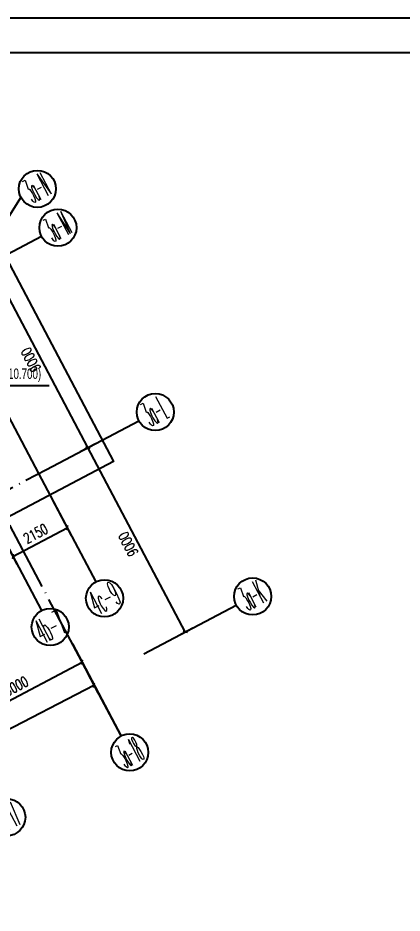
# Model space of a CAD drawing. Extents: x -803796 to -501762, y -1479216 to -846035.
# Drawn here: x -557870 to -541295, y -1241982 to -1203336 of the extents above; entities that cross this region are included whole.
import ezdxf
from ezdxf.enums import TextEntityAlignment as Align

# ---------------------------------------------------------------- set-up
doc = ezdxf.new("R2010")
doc.units = 0
doc.header["$LTSCALE"] = 1500
doc.linetypes.add('DOTE', pattern=[2.42, 2, -0.2, 0.02, -0.2])
doc.layers.get('0').update_dxf_attribs({"linetype": 'CONTINUOUS'})
doc.layers.get('Defpoints').update_dxf_attribs({"linetype": 'CONTINUOUS'})
for name, color, linetype in [('BORDER', 7, 'CONTINUOUS'), ('DOTE', 250, 'DOTE'), ('P-TAG', 3, 'CONTINUOUS'), ('STPM_SBEAM_NUM', 7, 'CONTINUOUS'), ('XAR-GRID-03区-FP02$0$AXIS', 3, 'CONTINUOUS'), ('XAR-GRID-03区-FP02$0$PUB_DIM', 3, 'CONTINUOUS'), ('XREF-GRID-04区$0$AXIS', 3, 'CONTINUOUS')]:
    doc.layers.add(name, color=color, linetype=linetype)
doc.styles.add('TSSD_Label', font='tj03-romans1.shx', dxfattribs={"width": 0.7, "bigfont": 'hztxt.shx'})
doc.styles.add('XAR-GRID-03区-FP02$0$_TCH_AXIS', font='COMPLEX', dxfattribs={"bigfont": 'GBCBIG'})
doc.styles.add('XAR-GRID-03区-FP02$0$_TCH_DIM_T3', font='SIMPLEX', dxfattribs={"width": 0.705882, "bigfont": 'GBCBIG'})
doc.styles.add('XREF-GRID-04区$0$_TCH_AXIS', font='COMPLEX', dxfattribs={"bigfont": 'GBCBIG'})
doc.styles.add('XREF-GRID-04区$0$_TCH_DIM_T3', font='SIMPLEX', dxfattribs={"width": 0.705882, "bigfont": 'GBCBIG'})
doc.dimstyles.new('XAR-GRID-03区-FP02$0$_TCH_ARCH&&150', dxfattribs={"dimtxt": 446.25, "dimasz": 150, "dimexe": 375, "dimexo": 450, "dimgap": 189.375, "dimtad": 1, "dimdec": 0, "dimzin": 0, "dimdsep": 46, "dimtxsty": 'XAR-GRID-03区-FP02$0$_TCH_DIM_T3', "dimblk": 'XAR-GRID-03区-FP02$0$_ArchTick', "dimcen": 0.09, "dimclrt": 7, "dimazin": 2, "dimtfac": 1, "dimtdec": 0, "dimtix": 1, "dimtmove": 2, "dimatfit": 3, "dimfxl": 1, "dimtolj": 1, "dimtzin": 0, "dimarcsym": 0})
doc.dimstyles.new('XREF-GRID-04区$0$_TCH_ARCH&&150', dxfattribs={"dimtxt": 446.25, "dimasz": 150, "dimexe": 375, "dimexo": 450, "dimgap": 189.375, "dimtad": 1, "dimdec": 0, "dimzin": 0, "dimdsep": 46, "dimtxsty": 'XREF-GRID-04区$0$_TCH_DIM_T3', "dimblk": 'XREF-GRID-04区$0$_ArchTick', "dimcen": 0.09, "dimclrt": 7, "dimazin": 2, "dimtfac": 1, "dimtdec": 0, "dimtix": 1, "dimtmove": 2, "dimatfit": 3, "dimfxl": 1, "dimtolj": 1, "dimtzin": 0, "dimarcsym": 0})

# ---------------------------------------------------------------- blocks, each defined once
blk = doc.blocks.new('XREF-GRID-04区$0$_ArchTick')
at = {"color": 0, "linetype": 'ByBlock', "const_width": 0.4}
blk.add_lwpolyline([(-0.5, -0.5), (0.5, 0.5)], dxfattribs=at)
blk = doc.blocks.new('*D629')
at = {"layer": 'Defpoints', "color": 0, "transparency": 16777216}
for p in [(-556613, -1223695), (-558958, -1224932), (-555741, -1225346)]:
    blk.add_point(p, dxfattribs=at)
at = {"layer": 'P-TAG', "color": 0, "lineweight": -2, "transparency": 16777216}
for p, q in [((-556403, -1224093), (-555566, -1225678)), ((-558748, -1225330), (-557911, -1226916)), ((-558086, -1226584), (-555741, -1225346))]:
    blk.add_line(p, q, dxfattribs=at)
at = {"layer": 'P-TAG', "color": 0, "lineweight": -2, "transparency": 16777216, "xscale": 150, "yscale": 150, "zscale": 150}
for p, rotation in [((-555741, -1225346), 27.82624507873286), ((-558086, -1226584), 207.8262450787328)]:
    blk.add_blockref('XREF-GRID-04区$0$_ArchTick', p, dxfattribs=dict(at, rotation=rotation))
at = {"layer": 'P-TAG', "color": 7, "transparency": 16777216, "insert": (-557106, -1225600), "char_height": 446.2, "attachment_point": 5, "rotation": 27.8262, "style": 'XREF-GRID-04区$0$_TCH_DIM_T3'}
blk.add_mtext('\\A1;2150', dxfattribs=at)
blk = doc.blocks.new('XAR-GRID-03区-FP02$0$_ArchTick')
at = {"color": 0, "linetype": 'ByBlock', "const_width": 0.4}
blk.add_lwpolyline([(-0.5, -0.5), (0.5, 0.5)], dxfattribs=at)
blk = doc.blocks.new('*D630')
at = {"layer": 'Defpoints', "color": 0, "transparency": 16777216}
for p in [(-555532, -1230331), (-554594, -1232144), (-566191, -1235843)]:
    blk.add_point(p, dxfattribs=at)
at = {"layer": 'XAR-GRID-03区-FP02$0$PUB_DIM', "color": 0, "lineweight": -2, "transparency": 16777216}
for p, q in [((-555325, -1230731), (-554422, -1232478)), ((-565253, -1237657), (-554594, -1232144)), ((-565985, -1236243), (-565081, -1237990))]:
    blk.add_line(p, q, dxfattribs=at)
at = {"layer": 'XAR-GRID-03区-FP02$0$PUB_DIM', "color": 0, "lineweight": -2, "transparency": 16777216, "xscale": 150, "yscale": 150, "zscale": 150}
for p, rotation in [((-554594, -1232144), 27.3445204704592), ((-565253, -1237657), 207.3445204704591)]:
    blk.add_blockref('XAR-GRID-03区-FP02$0$_ArchTick', p, dxfattribs=dict(at, rotation=rotation))
at = {"layer": 'XAR-GRID-03区-FP02$0$PUB_DIM', "color": 7, "transparency": 16777216, "insert": (-560111, -1234508), "char_height": 446.2, "attachment_point": 5, "rotation": 27.8262, "style": 'XAR-GRID-03区-FP02$0$_TCH_DIM_T3'}
blk.add_mtext('\\A1;12000', dxfattribs=at)
blk = doc.blocks.new('*D632')
at = {"layer": 'Defpoints', "color": 0, "transparency": 16777216}
for p in [(-559050, -1213925), (-559778, -1214309), (-555576, -1222268)]:
    blk.add_point(p, dxfattribs=at)
at = {"layer": 'XAR-GRID-03区-FP02$0$PUB_DIM', "color": 0, "lineweight": -2, "transparency": 16777216}
for p, q in [((-559380, -1214099), (-558719, -1213750)), ((-554849, -1221884), (-559050, -1213925)), ((-555179, -1222058), (-554518, -1221709))]:
    blk.add_line(p, q, dxfattribs=at)
at = {"layer": 'XAR-GRID-03区-FP02$0$PUB_DIM', "color": 0, "lineweight": -2, "transparency": 16777216, "xscale": 150, "yscale": 150, "zscale": 150}
for p, rotation in [((-559050, -1213925), 117.8262450808421), ((-554849, -1221884), 297.8262450808421)]:
    blk.add_blockref('XAR-GRID-03区-FP02$0$_ArchTick', p, dxfattribs=dict(at, rotation=rotation))
at = {"layer": 'XAR-GRID-03区-FP02$0$PUB_DIM', "color": 7, "transparency": 16777216, "insert": (-557315, -1218097), "char_height": 446.2, "attachment_point": 5, "rotation": 117.8262, "style": 'XAR-GRID-03区-FP02$0$_TCH_DIM_T3'}
blk.add_mtext('\\A1;9000', dxfattribs=at)
blk = doc.blocks.new('*D633')
at = {"layer": 'Defpoints', "color": 0, "transparency": 16777216}
for p in [(-554849, -1221884), (-555576, -1222268), (-551375, -1230228)]:
    blk.add_point(p, dxfattribs=at)
at = {"layer": 'XAR-GRID-03区-FP02$0$PUB_DIM', "color": 0, "lineweight": -2, "transparency": 16777216}
for p, q in [((-555179, -1222058), (-554518, -1221709)), ((-550648, -1229844), (-554849, -1221884)), ((-550977, -1230018), (-550317, -1229669))]:
    blk.add_line(p, q, dxfattribs=at)
at = {"layer": 'XAR-GRID-03区-FP02$0$PUB_DIM', "color": 0, "lineweight": -2, "transparency": 16777216, "xscale": 150, "yscale": 150, "zscale": 150}
for p, rotation in [((-554849, -1221884), 117.8262450807636), ((-550648, -1229844), 297.8262450807635)]:
    blk.add_blockref('XAR-GRID-03区-FP02$0$_ArchTick', p, dxfattribs=dict(at, rotation=rotation))
at = {"layer": 'XAR-GRID-03区-FP02$0$PUB_DIM', "color": 7, "transparency": 16777216, "insert": (-553114, -1226057), "char_height": 446.2, "attachment_point": 5, "rotation": 117.8262, "style": 'XAR-GRID-03区-FP02$0$_TCH_DIM_T3'}
blk.add_mtext('\\A1;9000', dxfattribs=at)
blk = doc.blocks.new('*D635')
at = {"layer": 'Defpoints', "color": 0, "transparency": 16777216}
for p in [(-555518, -1230358), (-555100, -1231148), (-560824, -1233159)]:
    blk.add_point(p, dxfattribs=at)
at = {"layer": 'XAR-GRID-03区-FP02$0$PUB_DIM', "color": 0, "lineweight": -2, "transparency": 16777216}
for p, q in [((-555308, -1230756), (-554925, -1231480)), ((-560407, -1233949), (-555100, -1231148)), ((-560614, -1233557), (-560232, -1234281))]:
    blk.add_line(p, q, dxfattribs=at)
at = {"layer": 'XAR-GRID-03区-FP02$0$PUB_DIM', "color": 0, "lineweight": -2, "transparency": 16777216, "xscale": 150, "yscale": 150, "zscale": 150}
for p, rotation in [((-555100, -1231148), 27.82624507848617), ((-560407, -1233949), 207.8262450784861)]:
    blk.add_blockref('XAR-GRID-03区-FP02$0$_ArchTick', p, dxfattribs=dict(at, rotation=rotation))
at = {"layer": 'XAR-GRID-03区-FP02$0$PUB_DIM', "color": 7, "transparency": 16777216, "insert": (-557946, -1232184), "char_height": 446.2, "attachment_point": 5, "rotation": 27.8262, "style": 'XAR-GRID-03区-FP02$0$_TCH_DIM_T3'}
blk.add_mtext('\\A1;6000', dxfattribs=at)

msp = doc.modelspace()

# ---------------------------------------------------------------- linework, layer by layer
msp.add_line((-560066.7, -1219205.6), (-556528.4, -1219205.6))
msp.add_lwpolyline([(-576766.9, -1217949.4), (-560636.8, -1209435.5), (-553747.2, -1222488.2), (-569877.3, -1231002.1)], close=True)
at = {"layer": 'BORDER', "elevation": -3.1}
msp.add_lwpolyline([(-590861.8, -1266335.8), (-590861.8, -1203335.8), (-501761.8, -1203335.8), (-501761.8, -1266335.8)], close=True, dxfattribs=at)
at = {"layer": 'BORDER', "const_width": 75, "elevation": -3.1}
msp.add_lwpolyline([(-587111.8, -1264835.8), (-587111.8, -1204835.8), (-503261.8, -1204835.8), (-503261.8, -1264835.8)], close=True, dxfattribs=at)
at = {"layer": 'DOTE', "color": 16}
for p, q in [((-563376, -1210881.4), (-556975.9, -1223006.9)), ((-553435.9, -1234301.7), (-565270.1, -1211881.1)), ((-570366.9, -1230075), (-556631.6, -1222825.1))]:
    msp.add_line(p, q, dxfattribs=at)
at = {"layer": 'XAR-GRID-03区-FP02$0$AXIS'}
for p, q in [((-558582.6, -1212434.4), (-557736.9, -1211090.3)), ((-560832.5, -1214865.7), (-556852.8, -1212765.3)), ((-556631.4, -1222825), (-552651.7, -1220724.6)), ((-552430.3, -1230784.3), (-548450.6, -1228683.9)), ((-555517.6, -1230357.8), (-553417.2, -1234337.5))]:
    msp.add_line(p, q, dxfattribs=at)
for centre in [(-557029.4, -1210717), (-556145.3, -1212392), (-551944.1, -1220351.3), (-547743, -1228310.6), (-553043.6, -1235044.9), (-558349.8, -1237845.7)]:
    msp.add_circle(centre, 800, dxfattribs=at)
at = {"layer": 'XREF-GRID-04区$0$AXIS'}
for p, q in [((-556975.9, -1223006.8), (-554506.3, -1227685.6)), ((-559320.7, -1224244.5), (-556851.1, -1228923.2))]:
    msp.add_line(p, q, dxfattribs=at)
for centre in [(-554133.4, -1228393.3), (-556478.2, -1229631)]:
    msp.add_circle(centre, 800, dxfattribs=at)

# ---------------------------------------------------------------- texts
at = {"layer": 'STPM_SBEAM_NUM', "style": 'TSSD_Label', "width": 0.7}
msp.add_text('GL2(H=10.700)', height=450, dxfattribs=at).set_placement((-558324.7, -1219055.6), align=Align.BOTTOM_CENTER)
at = {"layer": 'XAR-GRID-03区-FP02$0$AXIS', "color": 7, "style": 'XAR-GRID-03区-FP02$0$_TCH_AXIS'}
for s, rotation, width, p, p2 in [('3a-N', 27.82361, 0.224093, (-557223.1, -1211351.3), (-556390.7, -1210912)), ('3a-M', 27.82361, 0.218881, (-556338.9, -1213026.3), (-555506.6, -1212587)), ('3a-L', 27.82361, 0.235297, (-552137.8, -1220985.6), (-551305.4, -1220546.3)), ('3a-K', 27.82361, 0.224093, (-547936.7, -1228944.9), (-547104.3, -1228505.6)), ('3a-18', 27.82618, 0.200253, (-553209.9, -1235738), (-552377.6, -1235298.7)), ('3a-17', 27.82618, 0.200253, (-558516.1, -1238538.7), (-557683.8, -1238099.4))]:
    msp.add_text(s, height=1050, rotation=rotation, dxfattribs=dict(at, width=width)).set_placement(p, p2, align=Align.FIT)
at = {"layer": 'XREF-GRID-04区$0$AXIS', "color": 7, "style": 'XREF-GRID-04区$0$_TCH_AXIS'}
for s, width, p, p2 in [('4c-9', 0.306212, (-554434.7, -1229134.4), (-553351.5, -1228562.7)), ('4b-7', 0.298743, (-556779.5, -1230372.1), (-555696.3, -1229800.3))]:
    msp.add_text(s, height=1050, rotation=27.82625, dxfattribs=dict(at, width=width)).set_placement(p, p2, align=Align.FIT)

# ---------------------------------------------------------------- dimensions: what is measured, and where the dimension line sits
at = {"layer": 'P-TAG'}
dim = msp.add_linear_dim(base=(-555741.1, -1225346.3), p1=(-558957.7, -1224932.2), p2=(-556612.9, -1223694.5), angle=27.82625, text='2150', dimstyle='XREF-GRID-04区$0$_TCH_ARCH&&150', dxfattribs=at)
dim.commit()
dim.dimension.update_dxf_attribs({"geometry": '*D629', "text_midpoint": (-557106, -1225600.3), "dimtype": 161, "text_rotation": 27.82625})
at = {"layer": 'XAR-GRID-03区-FP02$0$PUB_DIM'}
for base, p1, p2, angle, text, picture, middle, turn in [((-559050.5, -1213925.2), (-555576.5, -1222268.3), (-559777.6, -1214309), 117.82625, '9000', '*D632', (-557314.7, -1218097.4), 117.82625), ((-554849.3, -1221884.5), (-551375.3, -1230227.6), (-555576.5, -1222268.3), 117.82625, '9000', '*D633', (-553113.6, -1226056.7), 117.82625), ((-554594, -1232144.5), (-566191.3, -1235843.2), (-555531.8, -1230331), 27.34452, '12000', '*D630', (-560111.4, -1234508.5), 27.82625), ((-555100.4, -1231148.3), (-560823.8, -1233158.5), (-555517.6, -1230357.8), 27.82625, '6000', '*D635', (-557946, -1232183.9), 27.82625)]:
    dim = msp.add_linear_dim(base=base, p1=p1, p2=p2, angle=angle, text=text, dimstyle='XAR-GRID-03区-FP02$0$_TCH_ARCH&&150', dxfattribs=at)
    dim.commit()
    dim.dimension.update_dxf_attribs({"geometry": picture, "text_midpoint": middle, "dimtype": 161, "text_rotation": turn})

doc.saveas('drawing.dxf')
